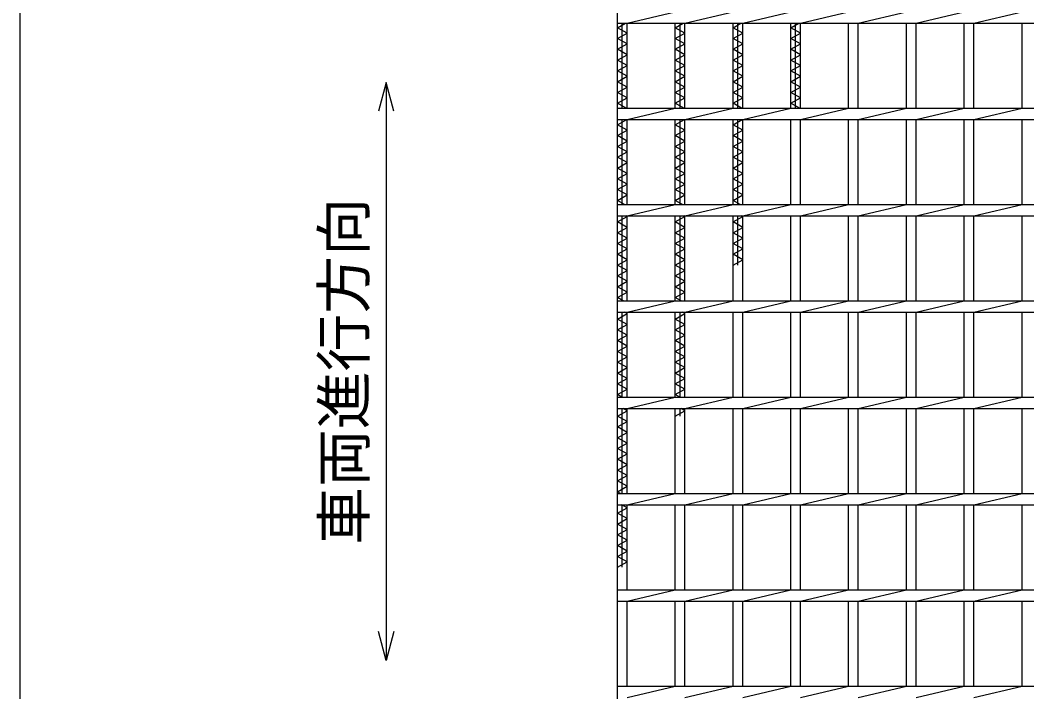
# Model space of a CAD drawing. Units: millimetres, scale not verified. Extents: x -1820 to 1731, y -1282 to 1054.
# Drawn here: x -1729 to -1206, y 54 to 403 of the extents above; entities that cross this region are included whole.
import ezdxf
from ezdxf.enums import TextEntityAlignment as Align

# ---------------------------------------------------------------- set-up
doc = ezdxf.new("R2010")
doc.units = ezdxf.units.MM
doc.header["$LTSCALE"] = 10
doc.layers.add('0_2', color=150, linetype='Continuous', lineweight=25)
doc.layers.add('16', color=3, linetype='Continuous', lineweight=25)
doc.styles.add('ベクトル', font='')
doc.styles.get('ベクトル').set_extended_font_data('ベクトル')

msp = doc.modelspace()

# ---------------------------------------------------------------- linework, layer by layer
at = {"layer": '0_2'}
msp.add_line((-1729, -1146.5), (-1729, 1053.5), dxfattribs=at)
at = {"layer": '0_2', "color": 4}
for p, q in [((-1539, 370.33), (-1543, 355.33)), ((-1535, 355.33), (-1539, 370.33)), ((-1539, 370.33), (-1539, 70.33)), ((-1539, 70.33), (-1543, 85.33)), ((-1535, 85.33), (-1539, 70.33))]:
    msp.add_line(p, q, dxfattribs=at)
at = {"layer": '16'}
for p, q in [((-1419, -191.5), (-1419, 499.5)), ((-1419, 401), (-1419, 407)), ((-1414, 401), (-1389, 407)), ((-1384, 401), (-1359, 407)), ((-1354, 401), (-1329, 407)), ((-1324, 401), (-1299, 407)), ((-1294, 401), (-1269, 407)), ((-1264, 401), (-1239, 407)), ((-1234, 401), (-1209, 407)), ((-1419, 401), (-424, 401)), ((-1419, 398.7), (-1414.89, 401)), ((-1414, 395.9), (-1419, 398.7)), ((-1416.5, 357), (-1416.5, 401)), ((-1414, 357), (-1414, 401)), ((-1389, 357), (-1389, 401)), ((-1389, 398.7), (-1384.89, 401)), ((-1384, 395.9), (-1389, 398.7)), ((-1386.5, 357), (-1386.5, 401)), ((-1384, 357), (-1384, 401)), ((-1359, 357), (-1359, 401)), ((-1359, 398.7), (-1354.89, 401)), ((-1354, 395.9), (-1359, 398.7)), ((-1356.5, 357), (-1356.5, 401)), ((-1354, 357), (-1354, 401)), ((-1329, 357), (-1329, 401)), ((-1329, 398.7), (-1324.89, 401)), ((-1324, 395.9), (-1329, 398.7)), ((-1326.5, 357), (-1326.5, 401)), ((-1324, 357), (-1324, 401)), ((-1299, 357), (-1299, 401)), ((-1294, 357), (-1294, 401)), ((-1269, 357), (-1269, 401)), ((-1264, 357), (-1264, 401)), ((-1239, 357), (-1239, 401)), ((-1234, 357), (-1234, 401)), ((-1209, 357), (-1209, 401)), ((-1419, 393.1), (-1414, 395.9)), ((-1414, 390.3), (-1419, 393.1)), ((-1389, 393.1), (-1384, 395.9)), ((-1384, 390.3), (-1389, 393.1)), ((-1359, 393.1), (-1354, 395.9)), ((-1354, 390.3), (-1359, 393.1)), ((-1329, 393.1), (-1324, 395.9)), ((-1324, 390.3), (-1329, 393.1)), ((-1419, 387.5), (-1414, 390.3)), ((-1414, 384.7), (-1419, 387.5)), ((-1389, 387.5), (-1384, 390.3)), ((-1384, 384.7), (-1389, 387.5)), ((-1359, 387.5), (-1354, 390.3)), ((-1354, 384.7), (-1359, 387.5)), ((-1329, 387.5), (-1324, 390.3)), ((-1324, 384.7), (-1329, 387.5)), ((-1419, 381.9), (-1414, 384.7)), ((-1414, 379.1), (-1419, 381.9)), ((-1389, 381.9), (-1384, 384.7)), ((-1384, 379.1), (-1389, 381.9)), ((-1359, 381.9), (-1354, 384.7)), ((-1354, 379.1), (-1359, 381.9)), ((-1329, 381.9), (-1324, 384.7)), ((-1324, 379.1), (-1329, 381.9)), ((-1419, 376.3), (-1414, 379.1)), ((-1414, 373.5), (-1419, 376.3)), ((-1389, 376.3), (-1384, 379.1)), ((-1384, 373.5), (-1389, 376.3)), ((-1359, 376.3), (-1354, 379.1)), ((-1354, 373.5), (-1359, 376.3)), ((-1329, 376.3), (-1324, 379.1)), ((-1324, 373.5), (-1329, 376.3)), ((-1419, 370.7), (-1414, 373.5)), ((-1389, 370.7), (-1384, 373.5)), ((-1359, 370.7), (-1354, 373.5)), ((-1329, 370.7), (-1324, 373.5)), ((-1414, 367.9), (-1419, 370.7)), ((-1419, 365.1), (-1414, 367.9)), ((-1384, 367.9), (-1389, 370.7)), ((-1389, 365.1), (-1384, 367.9)), ((-1354, 367.9), (-1359, 370.7)), ((-1359, 365.1), (-1354, 367.9)), ((-1324, 367.9), (-1329, 370.7)), ((-1329, 365.1), (-1324, 367.9)), ((-1414, 362.3), (-1419, 365.1)), ((-1419, 359.5), (-1414, 362.3)), ((-1384, 362.3), (-1389, 365.1)), ((-1389, 359.5), (-1384, 362.3)), ((-1354, 362.3), (-1359, 365.1)), ((-1359, 359.5), (-1354, 362.3)), ((-1324, 362.3), (-1329, 365.1)), ((-1329, 359.5), (-1324, 362.3)), ((-1414.54, 357), (-1419, 359.5)), ((-1419, 357), (-424, 357)), ((-1419, 351), (-1419, 357)), ((-1414, 351), (-1389, 357)), ((-1384.54, 357), (-1389, 359.5)), ((-1384, 351), (-1359, 357)), ((-1354.54, 357), (-1359, 359.5)), ((-1354, 351), (-1329, 357)), ((-1324.54, 357), (-1329, 359.5)), ((-1324, 351), (-1299, 357)), ((-1294, 351), (-1269, 357)), ((-1264, 351), (-1239, 357)), ((-1234, 351), (-1209, 357)), ((-1419, 351), (-424, 351)), ((-1419, 348.3), (-1414.18, 351)), ((-1416.5, 307), (-1416.5, 351)), ((-1414, 307), (-1414, 351)), ((-1389, 307), (-1389, 351)), ((-1389, 348.3), (-1384.18, 351)), ((-1386.5, 307), (-1386.5, 351)), ((-1384, 307), (-1384, 351)), ((-1359, 307), (-1359, 351)), ((-1359, 348.3), (-1354.18, 351)), ((-1356.5, 307), (-1356.5, 351)), ((-1354, 307), (-1354, 351)), ((-1329, 307), (-1329, 351)), ((-1324, 307), (-1324, 351)), ((-1299, 307), (-1299, 351)), ((-1294, 307), (-1294, 351)), ((-1269, 307), (-1269, 351)), ((-1264, 307), (-1264, 351)), ((-1239, 307), (-1239, 351)), ((-1234, 307), (-1234, 351)), ((-1209, 307), (-1209, 351)), ((-1414, 345.5), (-1419, 348.3)), ((-1419, 342.7), (-1414, 345.5)), ((-1384, 345.5), (-1389, 348.3)), ((-1389, 342.7), (-1384, 345.5)), ((-1354, 345.5), (-1359, 348.3)), ((-1359, 342.7), (-1354, 345.5)), ((-1414, 339.9), (-1419, 342.7)), ((-1419, 337.1), (-1414, 339.9)), ((-1384, 339.9), (-1389, 342.7)), ((-1389, 337.1), (-1384, 339.9)), ((-1354, 339.9), (-1359, 342.7)), ((-1359, 337.1), (-1354, 339.9)), ((-1414, 334.3), (-1419, 337.1)), ((-1384, 334.3), (-1389, 337.1)), ((-1354, 334.3), (-1359, 337.1)), ((-1419, 331.5), (-1414, 334.3)), ((-1414, 328.7), (-1419, 331.5)), ((-1389, 331.5), (-1384, 334.3)), ((-1384, 328.7), (-1389, 331.5)), ((-1359, 331.5), (-1354, 334.3)), ((-1354, 328.7), (-1359, 331.5)), ((-1419, 325.9), (-1414, 328.7)), ((-1414, 323.1), (-1419, 325.9)), ((-1389, 325.9), (-1384, 328.7)), ((-1384, 323.1), (-1389, 325.9)), ((-1359, 325.9), (-1354, 328.7)), ((-1354, 323.1), (-1359, 325.9)), ((-1419, 320.3), (-1414, 323.1)), ((-1414, 317.5), (-1419, 320.3)), ((-1389, 320.3), (-1384, 323.1)), ((-1384, 317.5), (-1389, 320.3)), ((-1359, 320.3), (-1354, 323.1)), ((-1354, 317.5), (-1359, 320.3)), ((-1419, 314.7), (-1414, 317.5)), ((-1414, 311.9), (-1419, 314.7)), ((-1389, 314.7), (-1384, 317.5)), ((-1384, 311.9), (-1389, 314.7)), ((-1359, 314.7), (-1354, 317.5)), ((-1354, 311.9), (-1359, 314.7)), ((-1419, 309.1), (-1414, 311.9)), ((-1415.25, 307), (-1419, 309.1)), ((-1389, 309.1), (-1384, 311.9)), ((-1385.25, 307), (-1389, 309.1)), ((-1359, 309.1), (-1354, 311.9)), ((-1355.25, 307), (-1359, 309.1)), ((-1419, 307), (-424, 307)), ((-1419, 301), (-1419, 307)), ((-1414, 301), (-1389, 307)), ((-1384, 301), (-1359, 307)), ((-1354, 301), (-1329, 307)), ((-1324, 301), (-1299, 307)), ((-1294, 301), (-1269, 307)), ((-1264, 301), (-1239, 307)), ((-1234, 301), (-1209, 307)), ((-1419, 301), (-424, 301)), ((-1419, 297.9), (-1414, 300.7)), ((-1414, 295.1), (-1419, 297.9)), ((-1416.5, 257), (-1416.5, 301)), ((-1414, 300.7), (-1414.54, 301)), ((-1414, 257), (-1414, 301)), ((-1389, 257), (-1389, 301)), ((-1389, 297.9), (-1384, 300.7)), ((-1384, 295.1), (-1389, 297.9)), ((-1386.5, 257), (-1386.5, 301)), ((-1384, 300.7), (-1384.54, 301)), ((-1384, 257), (-1384, 301)), ((-1359, 257), (-1359, 301)), ((-1359, 297.9), (-1354, 300.7)), ((-1354, 295.1), (-1359, 297.9)), ((-1356.5, 275.5), (-1356.5, 301)), ((-1354, 300.7), (-1354.54, 301)), ((-1354, 257), (-1354, 301)), ((-1329, 257), (-1329, 301)), ((-1324, 257), (-1324, 301)), ((-1299, 257), (-1299, 301)), ((-1294, 257), (-1294, 301)), ((-1269, 257), (-1269, 301)), ((-1264, 257), (-1264, 301)), ((-1239, 257), (-1239, 301)), ((-1234, 257), (-1234, 301)), ((-1209, 257), (-1209, 301)), ((-1419, 292.3), (-1414, 295.1)), ((-1389, 292.3), (-1384, 295.1)), ((-1359, 292.3), (-1354, 295.1)), ((-1414, 289.5), (-1419, 292.3)), ((-1419, 286.7), (-1414, 289.5)), ((-1384, 289.5), (-1389, 292.3)), ((-1389, 286.7), (-1384, 289.5)), ((-1354, 289.5), (-1359, 292.3)), ((-1359, 286.7), (-1354, 289.5)), ((-1414, 283.9), (-1419, 286.7)), ((-1419, 281.1), (-1414, 283.9)), ((-1384, 283.9), (-1389, 286.7)), ((-1389, 281.1), (-1384, 283.9)), ((-1354, 283.9), (-1359, 286.7)), ((-1359, 281.1), (-1354, 283.9)), ((-1414, 278.3), (-1419, 281.1)), ((-1419, 275.5), (-1414, 278.3)), ((-1384, 278.3), (-1389, 281.1)), ((-1389, 275.5), (-1384, 278.3)), ((-1354, 278.3), (-1359, 281.1)), ((-1359, 275.5), (-1354, 278.3)), ((-1414, 272.7), (-1419, 275.5)), ((-1419, 269.9), (-1414, 272.7)), ((-1384, 272.7), (-1389, 275.5)), ((-1389, 269.9), (-1384, 272.7)), ((-1414, 267.1), (-1419, 269.9)), ((-1419, 264.3), (-1414, 267.1)), ((-1384, 267.1), (-1389, 269.9)), ((-1389, 264.3), (-1384, 267.1)), ((-1414, 261.5), (-1419, 264.3)), ((-1419, 258.7), (-1414, 261.5)), ((-1384, 261.5), (-1389, 264.3)), ((-1389, 258.7), (-1384, 261.5)), ((-1415.96, 257), (-1419, 258.7)), ((-1419, 257), (-424, 257)), ((-1419, 251), (-1419, 257)), ((-1414, 251), (-1389, 257)), ((-1385.96, 257), (-1389, 258.7)), ((-1384, 251), (-1359, 257)), ((-1354, 251), (-1329, 257)), ((-1324, 251), (-1299, 257)), ((-1294, 251), (-1269, 257)), ((-1264, 251), (-1239, 257)), ((-1234, 251), (-1209, 257)), ((-1419, 251), (-424, 251)), ((-1416.5, 207), (-1416.5, 251)), ((-1414, 250.3), (-1415.25, 251)), ((-1414, 207), (-1414, 251)), ((-1389, 207), (-1389, 251)), ((-1386.5, 207), (-1386.5, 251)), ((-1384, 250.3), (-1385.25, 251)), ((-1384, 207), (-1384, 251)), ((-1359, 207), (-1359, 251)), ((-1354, 207), (-1354, 251)), ((-1329, 207), (-1329, 251)), ((-1324, 207), (-1324, 251)), ((-1299, 207), (-1299, 251)), ((-1294, 207), (-1294, 251)), ((-1269, 207), (-1269, 251)), ((-1264, 207), (-1264, 251)), ((-1239, 207), (-1239, 251)), ((-1234, 207), (-1234, 251)), ((-1209, 207), (-1209, 251)), ((-1419, 247.5), (-1414, 250.3)), ((-1414, 244.7), (-1419, 247.5)), ((-1389, 247.5), (-1384, 250.3)), ((-1384, 244.7), (-1389, 247.5)), ((-1419, 241.9), (-1414, 244.7)), ((-1414, 239.1), (-1419, 241.9)), ((-1389, 241.9), (-1384, 244.7)), ((-1384, 239.1), (-1389, 241.9)), ((-1419, 236.3), (-1414, 239.1)), ((-1414, 233.5), (-1419, 236.3)), ((-1389, 236.3), (-1384, 239.1)), ((-1384, 233.5), (-1389, 236.3)), ((-1419, 230.7), (-1414, 233.5)), ((-1414, 227.9), (-1419, 230.7)), ((-1389, 230.7), (-1384, 233.5)), ((-1384, 227.9), (-1389, 230.7)), ((-1419, 225.1), (-1414, 227.9)), ((-1414, 222.3), (-1419, 225.1)), ((-1389, 225.1), (-1384, 227.9)), ((-1384, 222.3), (-1389, 225.1)), ((-1419, 219.5), (-1414, 222.3)), ((-1414, 216.7), (-1419, 219.5)), ((-1389, 219.5), (-1384, 222.3)), ((-1384, 216.7), (-1389, 219.5)), ((-1419, 213.9), (-1414, 216.7)), ((-1389, 213.9), (-1384, 216.7)), ((-1414, 211.1), (-1419, 213.9)), ((-1419, 208.3), (-1414, 211.1)), ((-1384, 211.1), (-1389, 213.9)), ((-1389, 208.3), (-1384, 211.1)), ((-1416.68, 207), (-1419, 208.3)), ((-1419, 207), (-424, 207)), ((-1419, 201), (-1419, 207)), ((-1414, 201), (-1389, 207)), ((-1386.68, 207), (-1389, 208.3)), ((-1384, 201), (-1359, 207)), ((-1354, 201), (-1329, 207)), ((-1324, 201), (-1299, 207)), ((-1294, 201), (-1269, 207)), ((-1264, 201), (-1239, 207)), ((-1234, 201), (-1209, 207)), ((-1419, 201), (-424, 201)), ((-1419, 197.1), (-1414, 199.9)), ((-1416.5, 157), (-1416.5, 201)), ((-1414, 199.9), (-1415.96, 201)), ((-1414, 157), (-1414, 201)), ((-1389, 157), (-1389, 201)), ((-1389, 197.1), (-1384, 199.9)), ((-1386.5, 197.1), (-1386.5, 201)), ((-1384, 199.9), (-1385.96, 201)), ((-1384, 157), (-1384, 201)), ((-1359, 157), (-1359, 201)), ((-1354, 157), (-1354, 201)), ((-1329, 157), (-1329, 201)), ((-1324, 157), (-1324, 201)), ((-1299, 157), (-1299, 201)), ((-1294, 157), (-1294, 201)), ((-1269, 157), (-1269, 201)), ((-1264, 157), (-1264, 201)), ((-1239, 157), (-1239, 201)), ((-1234, 157), (-1234, 201)), ((-1209, 157), (-1209, 201)), ((-1414, 194.3), (-1419, 197.1)), ((-1419, 191.5), (-1414, 194.3)), ((-1414, 188.7), (-1419, 191.5)), ((-1419, 185.9), (-1414, 188.7)), ((-1414, 183.1), (-1419, 185.9)), ((-1419, 180.3), (-1414, 183.1)), ((-1414, 177.5), (-1419, 180.3)), ((-1419, 174.7), (-1414, 177.5)), ((-1414, 171.9), (-1419, 174.7)), ((-1419, 169.1), (-1414, 171.9)), ((-1414, 166.3), (-1419, 169.1)), ((-1419, 163.5), (-1414, 166.3)), ((-1414, 160.7), (-1419, 163.5)), ((-1419, 157.9), (-1414, 160.7)), ((-1417.39, 157), (-1419, 157.9)), ((-1419, 157), (-424, 157)), ((-1419, 151), (-1419, 157)), ((-1414, 151), (-1389, 157)), ((-1384, 151), (-1359, 157)), ((-1354, 151), (-1329, 157)), ((-1324, 151), (-1299, 157)), ((-1294, 151), (-1269, 157)), ((-1264, 151), (-1239, 157)), ((-1234, 151), (-1209, 157)), ((-1419, 151), (-424, 151)), ((-1419, 146.7), (-1414, 149.5)), ((-1414, 143.9), (-1419, 146.7)), ((-1414, 149.5), (-1416.68, 151)), ((-1416.5, 118.7), (-1416.5, 151)), ((-1414, 107), (-1414, 151)), ((-1389, 107), (-1389, 151)), ((-1384, 107), (-1384, 151)), ((-1359, 107), (-1359, 151)), ((-1354, 107), (-1354, 151)), ((-1329, 107), (-1329, 151)), ((-1324, 107), (-1324, 151)), ((-1299, 107), (-1299, 151)), ((-1294, 107), (-1294, 151)), ((-1269, 107), (-1269, 151)), ((-1264, 107), (-1264, 151)), ((-1239, 107), (-1239, 151)), ((-1234, 107), (-1234, 151)), ((-1209, 107), (-1209, 151)), ((-1419, 141.1), (-1414, 143.9)), ((-1414, 138.3), (-1419, 141.1)), ((-1419, 135.5), (-1414, 138.3)), ((-1414, 132.7), (-1419, 135.5)), ((-1419, 129.9), (-1414, 132.7)), ((-1414, 127.1), (-1419, 129.9)), ((-1419, 124.3), (-1414, 127.1)), ((-1414, 121.5), (-1419, 124.3)), ((-1419, 118.7), (-1414, 121.5)), ((-1419, 107), (-424, 107)), ((-1419, 101), (-1419, 107)), ((-1414, 101), (-1389, 107)), ((-1384, 101), (-1359, 107)), ((-1354, 101), (-1329, 107)), ((-1324, 101), (-1299, 107)), ((-1294, 101), (-1269, 107)), ((-1264, 101), (-1239, 107)), ((-1234, 101), (-1209, 107)), ((-1419, 101), (-424, 101)), ((-1414, 57), (-1414, 101)), ((-1389, 57), (-1389, 101)), ((-1384, 57), (-1384, 101)), ((-1359, 57), (-1359, 101)), ((-1354, 57), (-1354, 101)), ((-1329, 57), (-1329, 101)), ((-1324, 57), (-1324, 101)), ((-1299, 57), (-1299, 101)), ((-1294, 57), (-1294, 101)), ((-1269, 57), (-1269, 101)), ((-1264, 57), (-1264, 101)), ((-1239, 57), (-1239, 101)), ((-1234, 57), (-1234, 101)), ((-1209, 57), (-1209, 101)), ((-1419, 57), (-424, 57)), ((-1419, 51), (-1419, 57)), ((-1414, 51), (-1389, 57)), ((-1384, 51), (-1359, 57)), ((-1354, 51), (-1329, 57)), ((-1324, 51), (-1299, 57)), ((-1294, 51), (-1269, 57)), ((-1264, 51), (-1239, 57)), ((-1234, 51), (-1209, 57))]:
    msp.add_line(p, q, dxfattribs=at)

# ---------------------------------------------------------------- texts
at = {"layer": '0_2', "color": 2, "style": 'ベクトル'}
msp.add_text('車両進行方向', height=21.99, rotation=90, dxfattribs=at).set_placement((-1561, 130.33), align=Align.MIDDLE_LEFT)

doc.saveas('drawing.dxf')
